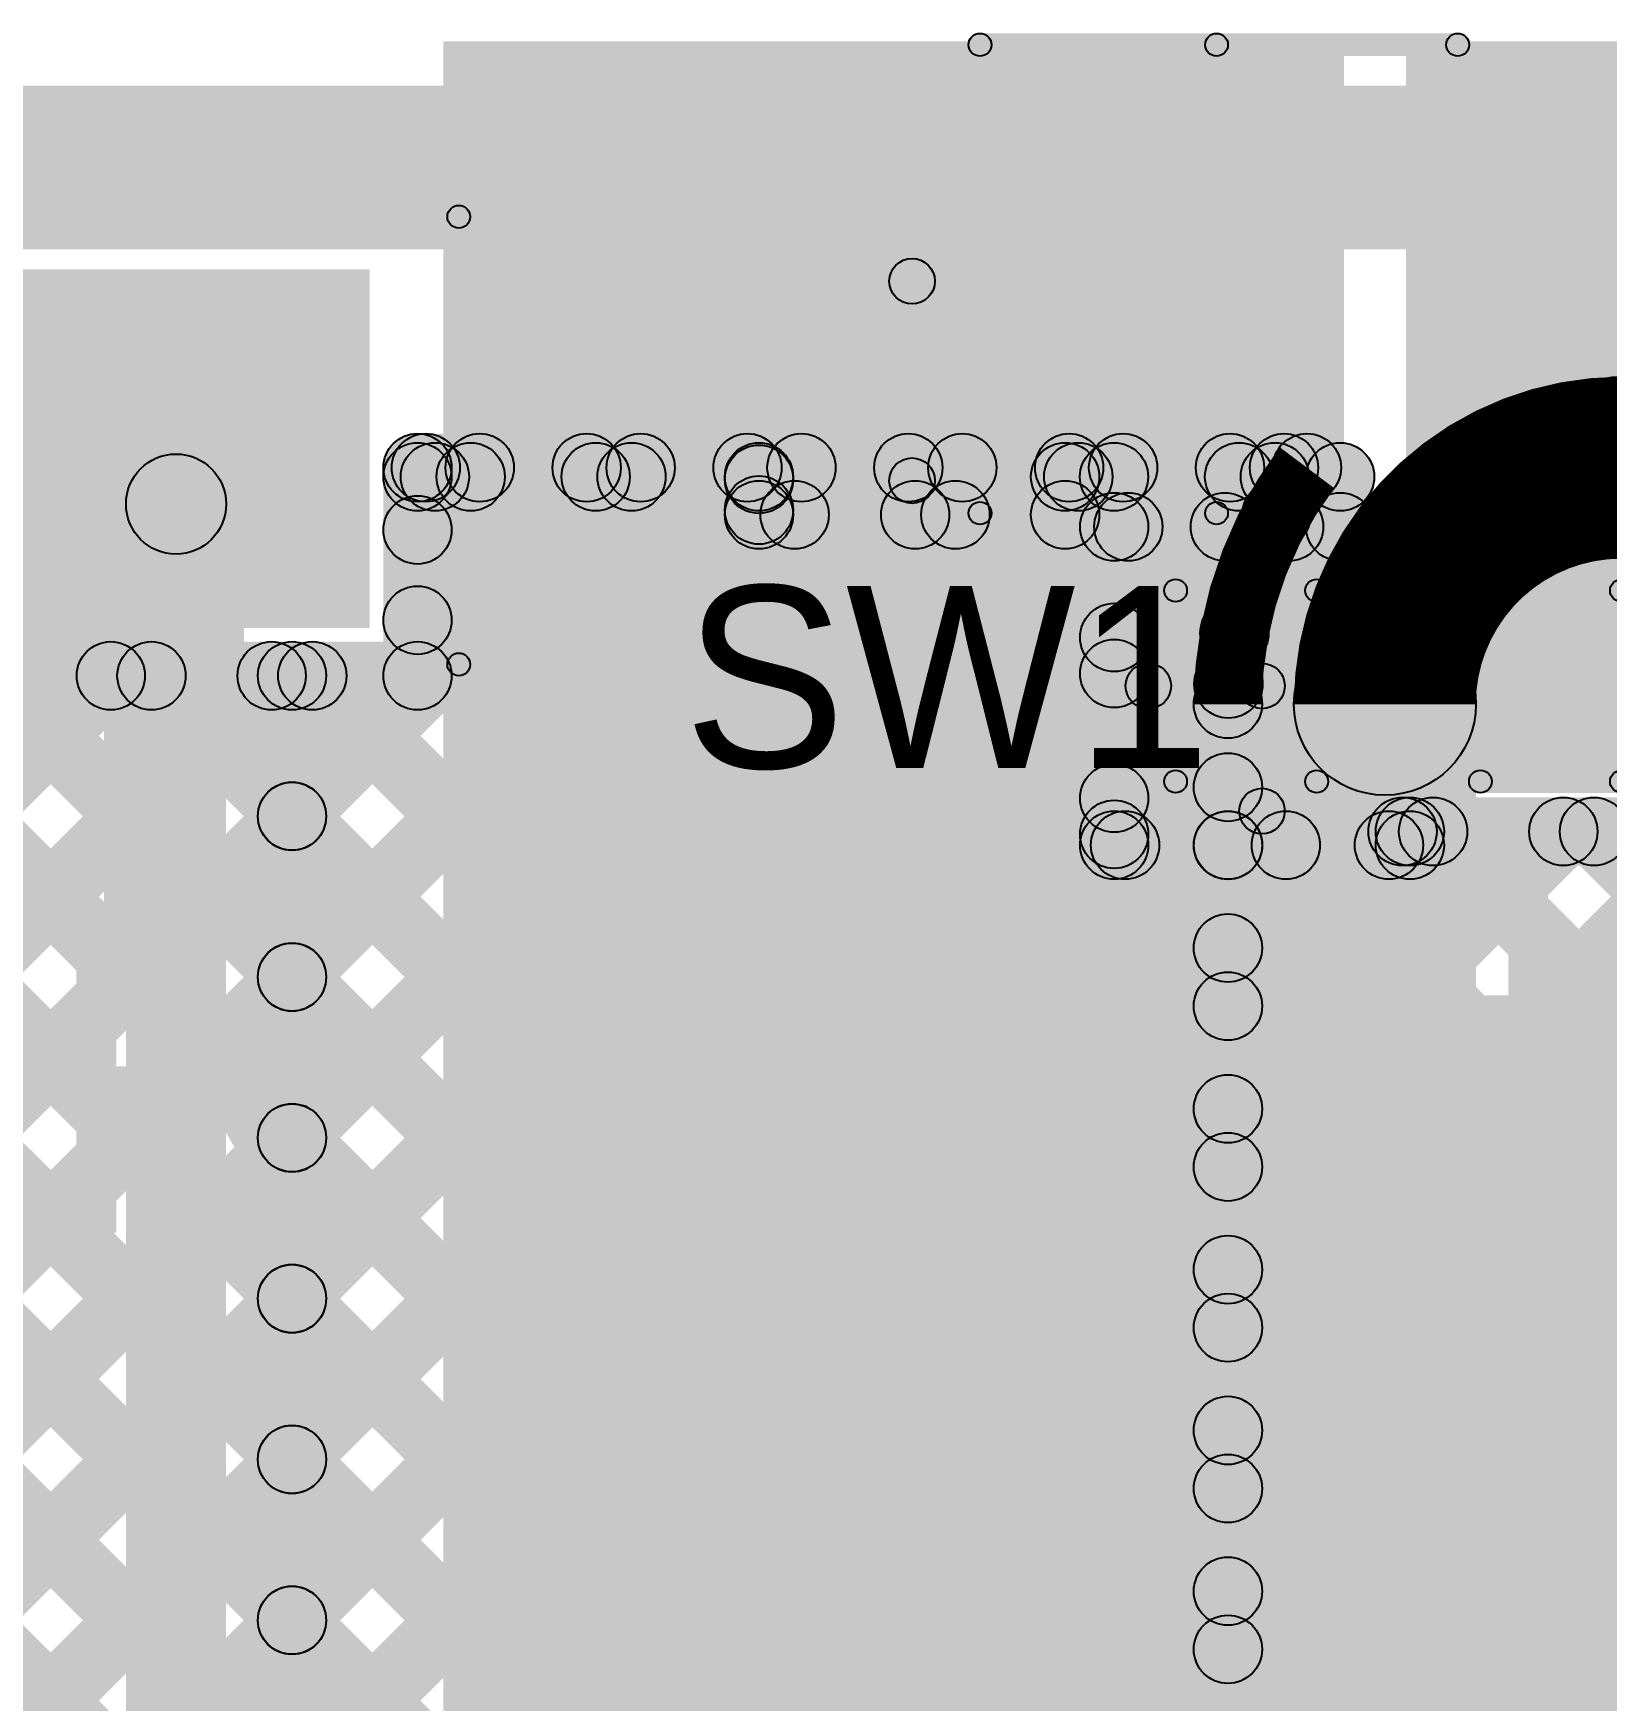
# Model space of a CAD drawing. Header units: millimetres. Extents: x 0 to 210, y 0 to 213.
# Drawn here: x 0.8249 to 1.1707, y 2.9299 to 3.2965 of the extents above; entities that cross this region are included whole.
import ezdxf

# ---------------------------------------------------------------- set-up
doc = ezdxf.new("R2010")
doc.units = ezdxf.units.MM
doc.header["$MEASUREMENT"] = 0
for name, color, linetype in [('BottomLayer', 5, 'Continuous'), ('BottomSolder', 6, 'Continuous'), ('PadHoleLayer', 156, 'Continuous'), ('TopLayer', 1, 'Continuous'), ('TopOverlay', 2, 'Continuous'), ('TopPaste', 8, 'Continuous'), ('TopSolder', 216, 'Continuous'), ('ViaHoleLayer', 16, 'Continuous')]:
    doc.layers.add(name, color=color, linetype=linetype)

# ---------------------------------------------------------------- blocks, each defined once
blk = doc.blocks.new('HDR_F_1X4_19')
at = {"layer": 'BottomLayer'}
blk.add_hatch(color=5, dxfattribs=at).paths.add_polyline_path([(-0.03643, 0.03343), (0.03443, 0.03343), (0.03443, -0.03743), (-0.03643, -0.03743)])
at = {"layer": 'BottomSolder'}
blk.add_hatch(color=6, dxfattribs=at).paths.add_polyline_path([(-0.04043, 0.03743), (0.03843, 0.03743), (0.03843, -0.04143), (-0.04043, -0.04143)])
at = {"layer": 'PadHoleLayer'}
h = blk.add_hatch(color=156, dxfattribs=at)
edge = h.paths.add_edge_path()
edge.add_arc((-0.001, -0.002), 0.01772, 0, 360)
at = {"layer": 'TopLayer'}
blk.add_hatch(color=1, dxfattribs=at).paths.add_polyline_path([(-0.03643, 0.03343), (0.03443, 0.03343), (0.03443, -0.03743), (-0.03643, -0.03743)])
at = {"layer": 'TopOverlay'}
h = blk.add_hatch(color=2, dxfattribs=at)
edge = h.paths.add_edge_path()
edge.add_arc((-0.06, 0.04543), 0.0025, 0, 360)
h = blk.add_hatch(color=2, dxfattribs=at)
edge = h.paths.add_edge_path()
edge.add_arc((-0.06, 0.04543), 0.0025, 0, 360)
for points in [[(0.358, 0.04793), (0.358, 0.04293), (-0.06, 0.04293), (-0.06, 0.04793)], [(-0.0625, 0.04543), (-0.0575, 0.04543), (-0.0575, -0.053), (-0.0625, -0.053)], [(0.358, -0.0505), (0.358, -0.0555), (-0.06, -0.0555), (-0.06, -0.0505)]]:
    blk.add_hatch(color=2, dxfattribs=at).paths.add_polyline_path(points)
h = blk.add_hatch(color=2, dxfattribs=at)
edge = h.paths.add_edge_path()
edge.add_arc((-0.06, -0.053), 0.0025, 0, 360)
h = blk.add_hatch(color=2, dxfattribs=at)
edge = h.paths.add_edge_path()
edge.add_arc((-0.06, -0.053), 0.0025, 0, 360)
at = {"layer": 'TopSolder'}
blk.add_hatch(color=216, dxfattribs=at).paths.add_polyline_path([(-0.04043, 0.03743), (0.03843, 0.03743), (0.03843, -0.04143), (-0.04043, -0.04143)])
at = {"layer": 'TopOverlay'}
for centre in [(-0.06, 0.04543), (-0.06, 0.04543), (-0.06, -0.053), (-0.06, -0.053)]:
    blk.add_circle(centre, 0.0025, dxfattribs=at)
blk = doc.blocks.new('CAP_0603_106')
at = {"layer": 'TopLayer'}
for points in [[(-0.015, 0.0175), (-0.015, -0.0175), (-0.045, -0.0175), (-0.045, 0.0175)], [(0.045, 0.0175), (0.045, -0.0175), (0.015, -0.0175), (0.015, 0.0175)]]:
    blk.add_hatch(color=1, dxfattribs=at).paths.add_polyline_path(points)
at = {"layer": 'TopOverlay'}
h = blk.add_hatch(color=2, dxfattribs=at)
edge = h.paths.add_edge_path()
edge.add_arc((-0.049, 0.021), 0.0025, 0, 360)
h = blk.add_hatch(color=2, dxfattribs=at)
edge = h.paths.add_edge_path()
edge.add_arc((-0.049, 0.021), 0.0025, 0, 360)
for points in [[(-0.018, 0.0235), (-0.018, 0.0185), (-0.049, 0.0185), (-0.049, 0.0235)], [(0.049, 0.0235), (0.049, 0.0185), (0.018, 0.0185), (0.018, 0.0235)], [(-0.0515, 0.021), (-0.0465, 0.021), (-0.0465, -0.021), (-0.0515, -0.021)], [(0.0465, 0.021), (0.0515, 0.021), (0.0515, -0.021), (0.0465, -0.021)], [(-0.018, -0.0185), (-0.018, -0.0235), (-0.049, -0.0235), (-0.049, -0.0185)], [(0.049, -0.0185), (0.049, -0.0235), (0.018, -0.0235), (0.018, -0.0185)]]:
    blk.add_hatch(color=2, dxfattribs=at).paths.add_polyline_path(points)
h = blk.add_hatch(color=2, dxfattribs=at)
edge = h.paths.add_edge_path()
edge.add_arc((-0.018, 0.021), 0.0025, 0, 360)
h = blk.add_hatch(color=2, dxfattribs=at)
edge = h.paths.add_edge_path()
edge.add_arc((0.018, 0.021), 0.0025, 0, 360)
h = blk.add_hatch(color=2, dxfattribs=at)
edge = h.paths.add_edge_path()
edge.add_arc((0.049, 0.021), 0.0025, 0, 360)
h = blk.add_hatch(color=2, dxfattribs=at)
edge = h.paths.add_edge_path()
edge.add_arc((0.049, 0.021), 0.0025, 0, 360)
h = blk.add_hatch(color=2, dxfattribs=at)
edge = h.paths.add_edge_path()
edge.add_arc((-0.049, -0.021), 0.0025, 0, 360)
h = blk.add_hatch(color=2, dxfattribs=at)
edge = h.paths.add_edge_path()
edge.add_arc((-0.049, -0.021), 0.0025, 0, 360)
h = blk.add_hatch(color=2, dxfattribs=at)
edge = h.paths.add_edge_path()
edge.add_arc((-0.018, -0.021), 0.0025, 0, 360)
h = blk.add_hatch(color=2, dxfattribs=at)
edge = h.paths.add_edge_path()
edge.add_arc((0.018, -0.021), 0.0025, 0, 360)
h = blk.add_hatch(color=2, dxfattribs=at)
edge = h.paths.add_edge_path()
edge.add_arc((0.049, -0.021), 0.0025, 0, 360)
h = blk.add_hatch(color=2, dxfattribs=at)
edge = h.paths.add_edge_path()
edge.add_arc((0.049, -0.021), 0.0025, 0, 360)
at = {"layer": 'TopPaste'}
for points in [[(-0.015, 0.0175), (-0.015, -0.0175), (-0.045, -0.0175), (-0.045, 0.0175)], [(0.045, 0.0175), (0.045, -0.0175), (0.015, -0.0175), (0.015, 0.0175)]]:
    blk.add_hatch(color=8, dxfattribs=at).paths.add_polyline_path(points)
at = {"layer": 'TopSolder'}
for points in [[(-0.01264, 0.01986), (-0.01264, -0.01986), (-0.04736, -0.01986), (-0.04736, 0.01986)], [(0.04736, 0.01986), (0.04736, -0.01986), (0.01264, -0.01986), (0.01264, 0.01986)]]:
    blk.add_hatch(color=216, dxfattribs=at).paths.add_polyline_path(points)
at = {"layer": 'TopOverlay'}
for centre in [(-0.049, 0.021), (-0.049, 0.021), (-0.018, 0.021), (0.018, 0.021), (0.049, 0.021), (0.049, 0.021), (-0.049, -0.021), (-0.049, -0.021), (-0.018, -0.021), (0.018, -0.021), (0.049, -0.021), (0.049, -0.021)]:
    blk.add_circle(centre, 0.0025, dxfattribs=at)
blk = doc.blocks.new('B3U_1000P_108')
at = {"layer": 'TopLayer'}
for points in [[(-0.08307, 0.03386), (-0.05079, 0.03386), (-0.05079, -0.03386), (-0.08307, -0.03386)], [(0.05079, 0.03386), (0.08307, 0.03386), (0.08307, -0.03386), (0.05079, -0.03386)]]:
    blk.add_hatch(color=1, dxfattribs=at).paths.add_polyline_path(points)
at = {"layer": 'TopOverlay'}
h = blk.add_hatch(color=2, dxfattribs=at)
edge = h.paths.add_edge_path()
edge.add_arc((-0.053, 0.051), 0.0025, 0, 360)
for points in [[(0, 0.0535), (0, 0.0485), (-0.053, 0.0485), (-0.053, 0.0535)], [(0.052, 0.0535), (0.052, 0.0485), (0, 0.0485), (0, 0.0535)], [(0, -0.0495), (0, -0.0545), (-0.053, -0.0545), (-0.053, -0.0495)], [(0.052, -0.0495), (0.052, -0.0545), (0, -0.0545), (0, -0.0495)]]:
    blk.add_hatch(color=2, dxfattribs=at).paths.add_polyline_path(points)
h = blk.add_hatch(color=2, dxfattribs=at)
edge = h.paths.add_edge_path()
edge.add_arc((0, 0.051), 0.0025, 0, 360)
h = blk.add_hatch(color=2, dxfattribs=at)
edge = h.paths.add_edge_path()
edge.add_arc((0, 0.051), 0.0025, 0, 360)
h = blk.add_hatch(color=2, dxfattribs=at)
edge = h.paths.add_edge_path()
edge.add_arc((0.052, 0.051), 0.0025, 0, 360)
h = blk.add_hatch(color=2, dxfattribs=at)
edge = h.paths.add_edge_path()
edge.add_arc((-0.053, -0.052), 0.0025, 0, 360)
h = blk.add_hatch(color=2, dxfattribs=at)
edge = h.paths.add_edge_path()
edge.add_arc((0, -0.052), 0.0025, 0, 360)
h = blk.add_hatch(color=2, dxfattribs=at)
edge = h.paths.add_edge_path()
edge.add_arc((0, -0.052), 0.0025, 0, 360)
h = blk.add_hatch(color=2, dxfattribs=at)
edge = h.paths.add_edge_path()
edge.add_arc((0.052, -0.052), 0.0025, 0, 360)
at = {"layer": 'TopPaste'}
for points in [[(-0.08307, 0.03386), (-0.05079, 0.03386), (-0.05079, -0.03386), (-0.08307, -0.03386)], [(0.05079, 0.03386), (0.08307, 0.03386), (0.08307, -0.03386), (0.05079, -0.03386)]]:
    blk.add_hatch(color=8, dxfattribs=at).paths.add_polyline_path(points)
at = {"layer": 'TopSolder'}
for points in [[(-0.08707, 0.03786), (-0.04679, 0.03786), (-0.04679, -0.03786), (-0.08707, -0.03786)], [(0.04679, 0.03786), (0.08707, 0.03786), (0.08707, -0.03786), (0.04679, -0.03786)]]:
    blk.add_hatch(color=216, dxfattribs=at).paths.add_polyline_path(points)
at = {"layer": 'TopOverlay'}
for centre in [(-0.053, 0.051), (0, 0.051), (0, 0.051), (0.052, 0.051), (-0.053, -0.052), (0, -0.052), (0, -0.052), (0.052, -0.052)]:
    blk.add_circle(centre, 0.0025, dxfattribs=at)

msp = doc.modelspace()

# ---------------------------------------------------------------- hatches: boundary and pattern name
at = {"layer": 'BottomLayer'}
for points in [[(-0.093, 3.249), (2.609, 3.249), (2.609, 3.285), (-0.093, 3.285)], [(0.90936, 3.1935), (0.90936, 3.2085), (1.10488, 3.2085), (1.10488, 3.1935)], [(0.88708, 3.08372), (0.87647, 3.09433), (0.98845, 3.2063), (0.99906, 3.1957)], [(0.88708, 3.11907), (0.87647, 3.12968), (0.9531, 3.2063), (0.9637, 3.1957)], [(0.88708, 3.01301), (0.87647, 3.02361), (1.05916, 3.2063), (1.06977, 3.1957)], [(0.88708, 2.97765), (0.87647, 2.98826), (1.09452, 3.2063), (1.10512, 3.1957)], [(0.88708, 3.04836), (0.87647, 3.05897), (1.02381, 3.2063), (1.03441, 3.1957)], [(0.91466, 3.18201), (0.90406, 3.19262), (0.91774, 3.2063), (0.92835, 3.1957)], [(0.90588, 3.1957), (0.91648, 3.2063), (1.0928, 3.02998), (1.0822, 3.01938)], [(0.94123, 3.1957), (0.95184, 3.2063), (1.0928, 3.06534), (1.0822, 3.05473)], [(0.97659, 3.1957), (0.98719, 3.2063), (1.0928, 3.10069), (1.0822, 3.09009)], [(1.01194, 3.1957), (1.02255, 3.2063), (1.0928, 3.13605), (1.0822, 3.12544)], [(1.0473, 3.1957), (1.0579, 3.2063), (1.09423, 3.16997), (1.08363, 3.15937)], [(1.08265, 3.1957), (1.09326, 3.2063), (1.10353, 3.19603), (1.09293, 3.18542)], [(0.91686, 3.15525), (0.90186, 3.15525), (0.90186, 3.201), (0.91686, 3.201)], [(0.86728, 2.48953), (0.84528, 2.48953), (0.84528, 3.193), (0.86728, 3.193)], [(0.90406, 3.16216), (0.91466, 3.17277), (1.0928, 2.99463), (1.0822, 2.98402)], [(0.88092, 3.14994), (0.89152, 3.16055), (1.0928, 2.95927), (1.0822, 2.94866)], [(0.88178, 3.14775), (0.88178, 3.16275), (0.90936, 3.16275), (0.90936, 3.14775)], [(0.88708, 2.9423), (0.87647, 2.9529), (1.08231, 3.15874), (1.09292, 3.14814)], [(0.88928, 2.48953), (0.87428, 2.48953), (0.87428, 3.15525), (0.88928, 3.15525)], [(1.095, 2.7933), (1.08, 2.7933), (1.08, 3.149), (1.095, 3.149)], [(1.142, 2.7933), (1.102, 2.7933), (1.102, 3.149), (1.142, 3.149)], [(0.87647, 3.11903), (0.88708, 3.12964), (1.0928, 2.92392), (1.0822, 2.91331)], [(0.88708, 2.90694), (0.87647, 2.91755), (1.0822, 3.12327), (1.0928, 3.11267)], [(0.87647, 3.08368), (0.88708, 3.09429), (1.0928, 2.88856), (1.0822, 2.87795)], [(0.88708, 2.87159), (0.87647, 2.88219), (1.0822, 3.08792), (1.0928, 3.07731)], [(0.87647, 3.04832), (0.88708, 3.05893), (1.0928, 2.85321), (1.0822, 2.8426)], [(0.88708, 2.83623), (0.87647, 2.84684), (1.0822, 3.05256), (1.0928, 3.04196)], [(0.87647, 3.01297), (0.88708, 3.02357), (1.0928, 2.81785), (1.0822, 2.80724)], [(0.88708, 2.80088), (0.87647, 2.81148), (1.0822, 3.01721), (1.0928, 3.0066)], [(0.87647, 2.97761), (0.88708, 2.98822), (1.09422, 2.78107), (1.08362, 2.77047)], [(0.88708, 2.76552), (0.87647, 2.77613), (1.0822, 2.98185), (1.0928, 2.97125)], [(0.87647, 2.94226), (0.88708, 2.95286), (1.14114, 2.6988), (1.13053, 2.6882)], [(0.88708, 2.73017), (0.87647, 2.74077), (1.0822, 2.9465), (1.0928, 2.93589)]]:
    msp.add_hatch(color=5, dxfattribs=at).paths.add_polyline_path(points)
h = msp.add_hatch(color=5, dxfattribs=at)
edge = h.paths.add_edge_path()
edge.add_arc((0.984, 3.266), 0.01181, 0, 360)
h = msp.add_hatch(color=5, dxfattribs=at)
edge = h.paths.add_edge_path()
edge.add_arc((1.174, 3.201), 0.02, 0, 360)
h = msp.add_hatch(color=5, dxfattribs=at)
edge = h.paths.add_edge_path()
edge.add_arc((1.174, 3.201), 0.02, 0, 360)
h = msp.add_hatch(color=5, dxfattribs=at)
edge = h.paths.add_edge_path()
edge.add_arc((0.90936, 3.201), 0.0075, 0, 360)
h = msp.add_hatch(color=5, dxfattribs=at)
edge = h.paths.add_edge_path()
edge.add_arc((0.90936, 3.201), 0.0075, 0, 360)
h = msp.add_hatch(color=5, dxfattribs=at)
edge = h.paths.add_edge_path()
edge.add_arc((0.91118, 3.201), 0.0075, 0, 360)
h = msp.add_hatch(color=5, dxfattribs=at)
edge = h.paths.add_edge_path()
edge.add_arc((0.92304, 3.201), 0.0075, 0, 360)
h = msp.add_hatch(color=5, dxfattribs=at)
edge = h.paths.add_edge_path()
edge.add_arc((0.94653, 3.201), 0.0075, 0, 360)
h = msp.add_hatch(color=5, dxfattribs=at)
edge = h.paths.add_edge_path()
edge.add_arc((0.9584, 3.201), 0.0075, 0, 360)
h = msp.add_hatch(color=5, dxfattribs=at)
edge = h.paths.add_edge_path()
edge.add_arc((0.98189, 3.201), 0.0075, 0, 360)
h = msp.add_hatch(color=5, dxfattribs=at)
edge = h.paths.add_edge_path()
edge.add_arc((0.99375, 3.201), 0.0075, 0, 360)
h = msp.add_hatch(color=5, dxfattribs=at)
edge = h.paths.add_edge_path()
edge.add_arc((1.01724, 3.201), 0.0075, 0, 360)
h = msp.add_hatch(color=5, dxfattribs=at)
edge = h.paths.add_edge_path()
edge.add_arc((1.02911, 3.201), 0.0075, 0, 360)
h = msp.add_hatch(color=5, dxfattribs=at)
edge = h.paths.add_edge_path()
edge.add_arc((1.0526, 3.201), 0.0075, 0, 360)
h = msp.add_hatch(color=5, dxfattribs=at)
edge = h.paths.add_edge_path()
edge.add_arc((1.06446, 3.201), 0.0075, 0, 360)
h = msp.add_hatch(color=5, dxfattribs=at)
edge = h.paths.add_edge_path()
edge.add_arc((1.08796, 3.201), 0.0075, 0, 360)
h = msp.add_hatch(color=5, dxfattribs=at)
edge = h.paths.add_edge_path()
edge.add_arc((1.09982, 3.201), 0.0075, 0, 360)
h = msp.add_hatch(color=5, dxfattribs=at)
edge = h.paths.add_edge_path()
edge.add_arc((1.10488, 3.201), 0.0075, 0, 360)
h = msp.add_hatch(color=5, dxfattribs=at)
edge = h.paths.add_edge_path()
edge.add_arc((1.10488, 3.201), 0.0075, 0, 360)
h = msp.add_hatch(color=5, dxfattribs=at)
edge = h.paths.add_edge_path()
edge.add_arc((0.85628, 3.193), 0.011, 0, 360)
h = msp.add_hatch(color=5, dxfattribs=at)
edge = h.paths.add_edge_path()
edge.add_arc((1.09823, 3.19073), 0.0075, 0, 360)
h = msp.add_hatch(color=5, dxfattribs=at)
edge = h.paths.add_edge_path()
edge.add_arc((0.90936, 3.18732), 0.0075, 0, 360)
h = msp.add_hatch(color=5, dxfattribs=at)
edge = h.paths.add_edge_path()
edge.add_arc((0.90936, 3.16746), 0.0075, 0, 360)
h = msp.add_hatch(color=5, dxfattribs=at)
edge = h.paths.add_edge_path()
edge.add_arc((1.08893, 3.16467), 0.0075, 0, 360)
h = msp.add_hatch(color=5, dxfattribs=at)
edge = h.paths.add_edge_path()
edge.add_arc((1.122, 3.149), 0.02, 0, 360)
h = msp.add_hatch(color=5, dxfattribs=at)
edge = h.paths.add_edge_path()
edge.add_arc((1.122, 3.149), 0.02, 0, 360)
h = msp.add_hatch(color=5, dxfattribs=at)
edge = h.paths.add_edge_path()
edge.add_arc((0.88178, 3.15525), 0.0075, 0, 360)
h = msp.add_hatch(color=5, dxfattribs=at)
edge = h.paths.add_edge_path()
edge.add_arc((0.88178, 3.15525), 0.0075, 0, 360)
h = msp.add_hatch(color=5, dxfattribs=at)
edge = h.paths.add_edge_path()
edge.add_arc((0.88622, 3.15525), 0.0075, 0, 360)
h = msp.add_hatch(color=5, dxfattribs=at)
edge = h.paths.add_edge_path()
edge.add_arc((0.90936, 3.15525), 0.0075, 0, 360)
h = msp.add_hatch(color=5, dxfattribs=at)
edge = h.paths.add_edge_path()
edge.add_arc((0.90936, 3.15525), 0.0075, 0, 360)
h = msp.add_hatch(color=5, dxfattribs=at)
edge = h.paths.add_edge_path()
edge.add_arc((1.08761, 3.15344), 0.0075, 0, 360)
h = msp.add_hatch(color=5, dxfattribs=at)
edge = h.paths.add_edge_path()
edge.add_arc((1.0875, 3.149), 0.0075, 0, 360)
h = msp.add_hatch(color=5, dxfattribs=at)
edge = h.paths.add_edge_path()
edge.add_arc((1.0875, 3.149), 0.0075, 0, 360)
h = msp.add_hatch(color=5, dxfattribs=at)
edge = h.paths.add_edge_path()
edge.add_arc((1.0875, 3.13074), 0.0075, 0, 360)
h = msp.add_hatch(color=5, dxfattribs=at)
edge = h.paths.add_edge_path()
edge.add_arc((0.88178, 3.12438), 0.0075, 0, 360)
h = msp.add_hatch(color=5, dxfattribs=at)
edge = h.paths.add_edge_path()
edge.add_arc((0.88178, 3.12434), 0.0075, 0, 360)
h = msp.add_hatch(color=5, dxfattribs=at)
edge = h.paths.add_edge_path()
edge.add_arc((1.0875, 3.11797), 0.0075, 0, 360)
h = msp.add_hatch(color=5, dxfattribs=at)
edge = h.paths.add_edge_path()
edge.add_arc((1.0875, 3.09539), 0.0075, 0, 360)
h = msp.add_hatch(color=5, dxfattribs=at)
edge = h.paths.add_edge_path()
edge.add_arc((0.88178, 3.08902), 0.0075, 0, 360)
h = msp.add_hatch(color=5, dxfattribs=at)
edge = h.paths.add_edge_path()
edge.add_arc((0.88178, 3.08898), 0.0075, 0, 360)
h = msp.add_hatch(color=5, dxfattribs=at)
edge = h.paths.add_edge_path()
edge.add_arc((1.0875, 3.08261), 0.0075, 0, 360)
h = msp.add_hatch(color=5, dxfattribs=at)
edge = h.paths.add_edge_path()
edge.add_arc((1.0875, 3.06003), 0.0075, 0, 360)
h = msp.add_hatch(color=5, dxfattribs=at)
edge = h.paths.add_edge_path()
edge.add_arc((0.88178, 3.05367), 0.0075, 0, 360)
h = msp.add_hatch(color=5, dxfattribs=at)
edge = h.paths.add_edge_path()
edge.add_arc((0.88178, 3.05363), 0.0075, 0, 360)
h = msp.add_hatch(color=5, dxfattribs=at)
edge = h.paths.add_edge_path()
edge.add_arc((1.0875, 3.04726), 0.0075, 0, 360)
h = msp.add_hatch(color=5, dxfattribs=at)
edge = h.paths.add_edge_path()
edge.add_arc((1.0875, 3.02468), 0.0075, 0, 360)
h = msp.add_hatch(color=5, dxfattribs=at)
edge = h.paths.add_edge_path()
edge.add_arc((0.88178, 3.01831), 0.0075, 0, 360)
h = msp.add_hatch(color=5, dxfattribs=at)
edge = h.paths.add_edge_path()
edge.add_arc((0.88178, 3.01827), 0.0075, 0, 360)
h = msp.add_hatch(color=5, dxfattribs=at)
edge = h.paths.add_edge_path()
edge.add_arc((1.0875, 3.0119), 0.0075, 0, 360)
h = msp.add_hatch(color=5, dxfattribs=at)
edge = h.paths.add_edge_path()
edge.add_arc((1.0875, 2.98932), 0.0075, 0, 360)
h = msp.add_hatch(color=5, dxfattribs=at)
edge = h.paths.add_edge_path()
edge.add_arc((0.88178, 2.98296), 0.0075, 0, 360)
h = msp.add_hatch(color=5, dxfattribs=at)
edge = h.paths.add_edge_path()
edge.add_arc((0.88178, 2.98292), 0.0075, 0, 360)
h = msp.add_hatch(color=5, dxfattribs=at)
edge = h.paths.add_edge_path()
edge.add_arc((1.0875, 2.97655), 0.0075, 0, 360)
h = msp.add_hatch(color=5, dxfattribs=at)
edge = h.paths.add_edge_path()
edge.add_arc((1.0875, 2.95397), 0.0075, 0, 360)
h = msp.add_hatch(color=5, dxfattribs=at)
edge = h.paths.add_edge_path()
edge.add_arc((0.88178, 2.9476), 0.0075, 0, 360)
h = msp.add_hatch(color=5, dxfattribs=at)
edge = h.paths.add_edge_path()
edge.add_arc((0.88178, 2.94756), 0.0075, 0, 360)
h = msp.add_hatch(color=5, dxfattribs=at)
edge = h.paths.add_edge_path()
edge.add_arc((1.0875, 2.94119), 0.0075, 0, 360)
at = {"layer": 'TopLayer'}
for points in [[(0.915, 2.868), (1.113, 2.868), (1.113, 3.29471), (0.915, 3.29471)], [(1.12668, 3.13571), (1.213, 3.13571), (1.213, 3.29471), (1.12668, 3.29471)], [(1.02307, 3.19814), (1.01307, 3.19814), (1.01307, 3.242), (1.02307, 3.242)], [(0.6008, 2.8328), (0.5902, 2.84341), (0.9511, 3.2043), (0.9617, 3.1937)], [(0.68027, 2.8062), (0.66966, 2.8168), (1.05716, 3.2043), (1.06777, 3.1937)], [(0.91466, 3.18201), (0.90406, 3.19262), (0.91574, 3.2043), (0.92635, 3.1937)], [(0.90788, 3.1937), (0.91848, 3.2043), (1.3453, 2.77748), (1.3347, 2.76688)], [(0.90936, 3.1915), (0.90936, 3.2065), (0.98443, 3.2065), (0.98443, 3.1915)], [(0.94323, 3.1937), (0.95384, 3.2043), (1.3453, 2.81284), (1.3347, 2.80223)], [(1.0493, 3.1937), (1.0599, 3.2043), (1.0709, 3.1933), (1.0603, 3.1827)], [(1.05171, 3.1915), (1.05171, 3.2065), (1.11218, 3.2065), (1.11218, 3.1915)], [(1.09212, 3.1827), (1.08152, 3.1933), (1.09252, 3.2043), (1.10312, 3.1937)], [(1.08465, 3.1937), (1.09526, 3.2043), (1.10626, 3.1933), (1.09565, 3.1827)], [(0.97913, 3.19316), (0.98973, 3.20376), (0.99755, 3.19595), (0.98694, 3.18534)], [(0.60123, 2.79787), (0.59062, 2.80848), (0.97913, 3.19698), (0.98973, 3.18637)], [(0.91686, 3.15525), (0.90186, 3.15525), (0.90186, 3.199), (0.91686, 3.199)], [(0.99193, 3.19064), (0.97693, 3.19064), (0.97693, 3.199), (0.99193, 3.199)], [(0.98443, 3.18314), (0.98443, 3.19814), (1.05171, 3.19814), (1.05171, 3.18314)], [(1.05921, 3.19064), (1.04421, 3.19064), (1.04421, 3.199), (1.05921, 3.199)], [(1.11968, 3.188), (1.10468, 3.188), (1.10468, 3.199), (1.11968, 3.199)], [(0.60123, 2.76251), (0.59062, 2.77312), (1.01345, 3.19595), (1.02405, 3.18534)], [(0.98694, 3.18534), (0.99755, 3.19595), (1.0678, 3.12569), (1.0572, 3.11509)], [(1.0223, 3.18534), (1.03291, 3.19595), (1.0678, 3.16105), (1.0572, 3.15044)], [(1.0625, 3.1805), (1.0625, 3.1955), (1.11218, 3.1955), (1.11218, 3.1805)], [(1.07, 3.118), (1.055, 3.118), (1.055, 3.188), (1.07, 3.188)], [(1.1, 3.153), (1.09, 3.153), (1.09, 3.1805), (1.1, 3.1805)], [(0.69159, 3.16249), (0.7022, 3.1731), (0.9965, 2.8788), (0.98589, 2.8682)], [(0.90406, 3.16216), (0.91466, 3.17277), (1.33682, 2.75061), (1.32621, 2.74001)], [(0.5902, 3.15782), (0.6008, 3.16843), (0.95243, 2.8168), (0.94182, 2.8062)], [(0.71562, 2.8062), (0.70502, 2.8168), (1.0572, 3.16898), (1.0678, 3.15838)], [(0.92775, 2.8062), (0.91715, 2.8168), (1.27015, 3.1698), (1.28075, 3.1592)], [(0.73615, 3.15329), (0.74676, 3.1639), (1.03185, 2.8788), (1.02124, 2.8682)], [(0.6008, 2.90351), (0.5902, 2.91412), (0.83663, 3.16055), (0.84724, 3.14994)], [(0.6008, 2.86815), (0.5902, 2.87876), (0.87199, 3.16055), (0.88259, 3.14994)], [(0.63122, 3.15216), (0.64182, 3.16276), (0.98778, 2.8168), (0.97718, 2.8062)], [(0.77167, 3.15313), (0.78227, 3.16373), (1.06721, 2.8788), (1.0566, 2.8682)], [(0.80949, 3.14775), (0.80949, 3.16275), (0.90936, 3.16275), (0.90936, 3.14775)], [(0.81021, 3.14994), (0.82081, 3.16055), (1.10256, 2.8788), (1.09195, 2.8682)], [(0.84556, 3.14994), (0.85617, 3.16055), (1.14042, 2.8763), (1.12981, 2.8657)], [(0.88092, 3.14994), (0.89152, 3.16055), (1.17577, 2.8763), (1.16516, 2.8657)], [(0.6695, 3.14923), (0.68011, 3.15983), (0.9948, 2.84514), (0.9842, 2.83453)], [(1.07, 3.148), (1.07, 3.158), (1.095, 3.158), (1.095, 3.148)], [(1.1, 3.1255), (1.09, 3.1255), (1.09, 3.153), (1.1, 3.153)], [(1.02511, 2.8682), (1.0145, 2.8788), (1.27398, 3.13828), (1.28459, 3.12767)], [(0.75098, 2.8062), (0.74037, 2.8168), (1.0572, 3.13363), (1.0678, 3.12302)], [(1.1275, 3.1135), (1.1275, 3.1285), (1.1845, 3.1285), (1.1845, 3.1135)], [(0.85704, 2.8062), (0.84644, 2.8168), (1.15594, 3.1263), (1.16654, 3.1157)], [(0.8924, 2.8062), (0.88179, 2.8168), (1.19151, 3.12652), (1.20211, 3.11591)], [(1.0572, 3.11509), (1.0678, 3.12569), (1.07019, 3.1233), (1.05959, 3.1127)], [(1.0625, 3.1105), (1.0625, 3.1255), (1.1275, 3.1255), (1.1275, 3.1105)], [(1.09582, 2.8682), (1.08521, 2.8788), (1.33167, 3.12526), (1.34228, 3.11466)], [(1.12819, 3.1127), (1.11758, 3.1233), (1.12058, 3.1263), (1.13119, 3.1157)], [(1.1273, 3.1157), (1.1379, 3.1263), (1.44781, 2.8164), (1.4372, 2.80579)], [(1.16265, 3.1157), (1.17326, 3.1263), (1.44781, 2.85175), (1.4372, 2.84114)], [(0.78633, 2.8062), (0.77573, 2.8168), (1.08223, 3.1233), (1.09283, 3.1127)], [(0.82169, 2.8062), (0.81108, 2.8168), (1.11758, 3.1233), (1.12819, 3.1127)], [(1.06047, 2.8682), (1.04986, 2.8788), (1.29273, 3.12168), (1.30334, 3.11107)], [(1.05959, 3.1127), (1.07019, 3.1233), (1.37369, 2.8198), (1.36309, 2.8092)], [(1.09494, 3.1127), (1.10555, 3.1233), (1.40905, 2.8198), (1.39844, 2.8092)], [(1.09, 2.868), (1.304, 2.868), (1.304, 3.085), (1.09, 3.085)], [(1.131, 2.748), (1.436, 2.748), (1.436, 3.02499), (1.131, 3.02499)]]:
    msp.add_hatch(color=1, dxfattribs=at).paths.add_polyline_path(points)
h = msp.add_hatch(color=1, dxfattribs=at)
edge = h.paths.add_edge_path()
edge.add_arc((0.984, 3.266), 0.01181, 0, 360)
h = msp.add_hatch(color=1, dxfattribs=at)
edge = h.paths.add_edge_path()
edge.add_arc((1.01807, 3.242), 0.005, 0, 360)
h = msp.add_hatch(color=1, dxfattribs=at)
edge = h.paths.add_edge_path()
edge.add_arc((0.90936, 3.199), 0.0075, 0, 360)
h = msp.add_hatch(color=1, dxfattribs=at)
edge = h.paths.add_edge_path()
edge.add_arc((0.90936, 3.199), 0.0075, 0, 360)
h = msp.add_hatch(color=1, dxfattribs=at)
edge = h.paths.add_edge_path()
edge.add_arc((0.91318, 3.199), 0.0075, 0, 360)
h = msp.add_hatch(color=1, dxfattribs=at)
edge = h.paths.add_edge_path()
edge.add_arc((0.92104, 3.199), 0.0075, 0, 360)
h = msp.add_hatch(color=1, dxfattribs=at)
edge = h.paths.add_edge_path()
edge.add_arc((0.94853, 3.199), 0.0075, 0, 360)
h = msp.add_hatch(color=1, dxfattribs=at)
edge = h.paths.add_edge_path()
edge.add_arc((0.9564, 3.199), 0.0075, 0, 360)
h = msp.add_hatch(color=1, dxfattribs=at)
edge = h.paths.add_edge_path()
edge.add_arc((0.98443, 3.199), 0.0075, 0, 360)
h = msp.add_hatch(color=1, dxfattribs=at)
edge = h.paths.add_edge_path()
edge.add_arc((0.98443, 3.199), 0.0075, 0, 360)
h = msp.add_hatch(color=1, dxfattribs=at)
edge = h.paths.add_edge_path()
edge.add_arc((0.98443, 3.19846), 0.0075, 0, 360)
h = msp.add_hatch(color=1, dxfattribs=at)
edge = h.paths.add_edge_path()
edge.add_arc((1.05171, 3.199), 0.0075, 0, 360)
h = msp.add_hatch(color=1, dxfattribs=at)
edge = h.paths.add_edge_path()
edge.add_arc((1.05171, 3.199), 0.0075, 0, 360)
h = msp.add_hatch(color=1, dxfattribs=at)
edge = h.paths.add_edge_path()
edge.add_arc((1.0546, 3.199), 0.0075, 0, 360)
h = msp.add_hatch(color=1, dxfattribs=at)
edge = h.paths.add_edge_path()
edge.add_arc((1.06246, 3.199), 0.0075, 0, 360)
h = msp.add_hatch(color=1, dxfattribs=at)
edge = h.paths.add_edge_path()
edge.add_arc((1.08996, 3.199), 0.0075, 0, 360)
h = msp.add_hatch(color=1, dxfattribs=at)
edge = h.paths.add_edge_path()
edge.add_arc((1.09782, 3.199), 0.0075, 0, 360)
h = msp.add_hatch(color=1, dxfattribs=at)
edge = h.paths.add_edge_path()
edge.add_arc((1.11218, 3.199), 0.0075, 0, 360)
h = msp.add_hatch(color=1, dxfattribs=at)
edge = h.paths.add_edge_path()
edge.add_arc((1.11218, 3.199), 0.0075, 0, 360)
h = msp.add_hatch(color=1, dxfattribs=at)
edge = h.paths.add_edge_path()
edge.add_arc((1.01807, 3.19814), 0.005, 0, 360)
h = msp.add_hatch(color=1, dxfattribs=at)
edge = h.paths.add_edge_path()
edge.add_arc((0.98443, 3.19168), 0.0075, 0, 360)
h = msp.add_hatch(color=1, dxfattribs=at)
edge = h.paths.add_edge_path()
edge.add_arc((0.98443, 3.19064), 0.0075, 0, 360)
h = msp.add_hatch(color=1, dxfattribs=at)
edge = h.paths.add_edge_path()
edge.add_arc((0.98443, 3.19064), 0.0075, 0, 360)
h = msp.add_hatch(color=1, dxfattribs=at)
edge = h.paths.add_edge_path()
edge.add_arc((0.99225, 3.19064), 0.0075, 0, 360)
h = msp.add_hatch(color=1, dxfattribs=at)
edge = h.paths.add_edge_path()
edge.add_arc((0.99225, 3.19064), 0.0075, 0, 360)
h = msp.add_hatch(color=1, dxfattribs=at)
edge = h.paths.add_edge_path()
edge.add_arc((1.01875, 3.19064), 0.0075, 0, 360)
h = msp.add_hatch(color=1, dxfattribs=at)
edge = h.paths.add_edge_path()
edge.add_arc((1.0276, 3.19064), 0.0075, 0, 360)
h = msp.add_hatch(color=1, dxfattribs=at)
edge = h.paths.add_edge_path()
edge.add_arc((1.05171, 3.19064), 0.0075, 0, 360)
h = msp.add_hatch(color=1, dxfattribs=at)
edge = h.paths.add_edge_path()
edge.add_arc((1.05171, 3.19064), 0.0075, 0, 360)
h = msp.add_hatch(color=1, dxfattribs=at)
edge = h.paths.add_edge_path()
edge.add_arc((0.90936, 3.18732), 0.0075, 0, 360)
h = msp.add_hatch(color=1, dxfattribs=at)
edge = h.paths.add_edge_path()
edge.add_arc((1.0625, 3.188), 0.0075, 0, 360)
h = msp.add_hatch(color=1, dxfattribs=at)
edge = h.paths.add_edge_path()
edge.add_arc((1.0625, 3.188), 0.0075, 0, 360)
h = msp.add_hatch(color=1, dxfattribs=at)
edge = h.paths.add_edge_path()
edge.add_arc((1.0656, 3.188), 0.0075, 0, 360)
h = msp.add_hatch(color=1, dxfattribs=at)
edge = h.paths.add_edge_path()
edge.add_arc((1.08682, 3.188), 0.0075, 0, 360)
h = msp.add_hatch(color=1, dxfattribs=at)
edge = h.paths.add_edge_path()
edge.add_arc((1.10095, 3.188), 0.0075, 0, 360)
h = msp.add_hatch(color=1, dxfattribs=at)
edge = h.paths.add_edge_path()
edge.add_arc((1.11218, 3.188), 0.0075, 0, 360)
h = msp.add_hatch(color=1, dxfattribs=at)
edge = h.paths.add_edge_path()
edge.add_arc((1.11218, 3.188), 0.0075, 0, 360)
h = msp.add_hatch(color=1, dxfattribs=at)
edge = h.paths.add_edge_path()
edge.add_arc((1.095, 3.1805), 0.005, 0, 360)
h = msp.add_hatch(color=1, dxfattribs=at)
edge = h.paths.add_edge_path()
edge.add_arc((0.90936, 3.16746), 0.0075, 0, 360)
h = msp.add_hatch(color=1, dxfattribs=at)
edge = h.paths.add_edge_path()
edge.add_arc((1.0625, 3.16368), 0.0075, 0, 360)
h = msp.add_hatch(color=1, dxfattribs=at)
edge = h.paths.add_edge_path()
edge.add_arc((0.84194, 3.15525), 0.0075, 0, 360)
h = msp.add_hatch(color=1, dxfattribs=at)
edge = h.paths.add_edge_path()
edge.add_arc((0.85087, 3.15525), 0.0075, 0, 360)
h = msp.add_hatch(color=1, dxfattribs=at)
edge = h.paths.add_edge_path()
edge.add_arc((0.87729, 3.15525), 0.0075, 0, 360)
h = msp.add_hatch(color=1, dxfattribs=at)
edge = h.paths.add_edge_path()
edge.add_arc((0.88622, 3.15525), 0.0075, 0, 360)
h = msp.add_hatch(color=1, dxfattribs=at)
edge = h.paths.add_edge_path()
edge.add_arc((0.90936, 3.15525), 0.0075, 0, 360)
h = msp.add_hatch(color=1, dxfattribs=at)
edge = h.paths.add_edge_path()
edge.add_arc((0.90936, 3.15525), 0.0075, 0, 360)
h = msp.add_hatch(color=1, dxfattribs=at)
edge = h.paths.add_edge_path()
edge.add_arc((1.0625, 3.15574), 0.0075, 0, 360)
h = msp.add_hatch(color=1, dxfattribs=at)
edge = h.paths.add_edge_path()
edge.add_arc((1.07, 3.153), 0.005, 0, 360)
h = msp.add_hatch(color=1, dxfattribs=at)
edge = h.paths.add_edge_path()
edge.add_arc((1.095, 3.153), 0.005, 0, 360)
h = msp.add_hatch(color=1, dxfattribs=at)
edge = h.paths.add_edge_path()
edge.add_arc((1.095, 3.153), 0.005, 0, 360)
h = msp.add_hatch(color=1, dxfattribs=at)
edge = h.paths.add_edge_path()
edge.add_arc((1.095, 3.153), 0.005, 0, 360)
h = msp.add_hatch(color=1, dxfattribs=at)
edge = h.paths.add_edge_path()
edge.add_arc((1.0625, 3.12833), 0.0075, 0, 360)
h = msp.add_hatch(color=1, dxfattribs=at)
edge = h.paths.add_edge_path()
edge.add_arc((1.0625, 3.12039), 0.0075, 0, 360)
h = msp.add_hatch(color=1, dxfattribs=at)
edge = h.paths.add_edge_path()
edge.add_arc((1.0625, 3.12039), 0.0075, 0, 360)
h = msp.add_hatch(color=1, dxfattribs=at)
edge = h.paths.add_edge_path()
edge.add_arc((1.095, 3.1255), 0.005, 0, 360)
h = msp.add_hatch(color=1, dxfattribs=at)
edge = h.paths.add_edge_path()
edge.add_arc((1.12589, 3.121), 0.0075, 0, 360)
h = msp.add_hatch(color=1, dxfattribs=at)
edge = h.paths.add_edge_path()
edge.add_arc((1.1275, 3.121), 0.0075, 0, 360)
h = msp.add_hatch(color=1, dxfattribs=at)
edge = h.paths.add_edge_path()
edge.add_arc((1.1326, 3.121), 0.0075, 0, 360)
h = msp.add_hatch(color=1, dxfattribs=at)
edge = h.paths.add_edge_path()
edge.add_arc((1.16124, 3.121), 0.0075, 0, 360)
h = msp.add_hatch(color=1, dxfattribs=at)
edge = h.paths.add_edge_path()
edge.add_arc((1.16796, 3.121), 0.0075, 0, 360)
h = msp.add_hatch(color=1, dxfattribs=at)
edge = h.paths.add_edge_path()
edge.add_arc((1.0625, 3.118), 0.0075, 0, 360)
h = msp.add_hatch(color=1, dxfattribs=at)
edge = h.paths.add_edge_path()
edge.add_arc((1.0625, 3.118), 0.0075, 0, 360)
h = msp.add_hatch(color=1, dxfattribs=at)
edge = h.paths.add_edge_path()
edge.add_arc((1.06489, 3.118), 0.0075, 0, 360)
h = msp.add_hatch(color=1, dxfattribs=at)
edge = h.paths.add_edge_path()
edge.add_arc((1.06489, 3.118), 0.0075, 0, 360)
h = msp.add_hatch(color=1, dxfattribs=at)
edge = h.paths.add_edge_path()
edge.add_arc((1.08753, 3.118), 0.0075, 0, 360)
h = msp.add_hatch(color=1, dxfattribs=at)
edge = h.paths.add_edge_path()
edge.add_arc((1.10024, 3.118), 0.0075, 0, 360)
h = msp.add_hatch(color=1, dxfattribs=at)
edge = h.paths.add_edge_path()
edge.add_arc((1.12289, 3.118), 0.0075, 0, 360)
h = msp.add_hatch(color=1, dxfattribs=at)
edge = h.paths.add_edge_path()
edge.add_arc((1.12289, 3.118), 0.0075, 0, 360)
h = msp.add_hatch(color=1, dxfattribs=at)
edge = h.paths.add_edge_path()
edge.add_arc((1.1275, 3.118), 0.0075, 0, 360)
at = {"layer": 'ViaHoleLayer'}
h = msp.add_hatch(color=16, dxfattribs=at)
edge = h.paths.add_edge_path()
edge.add_arc((0.984, 3.266), 0.00591, 0, 360)

# ---------------------------------------------------------------- linework, layer by layer
at = {"layer": 'BottomLayer'}
for points, const_width in [([(1.122, 3.149, -0.414214), (1.174, 3.201)], 0.04), ([(1.0875, 3.149, -0.16265), (1.10488, 3.201)], 0.015)]:
    msp.add_lwpolyline(points, format="xyb", dxfattribs=dict(at, const_width=const_width))
for centre, radius in [((1.174, 3.201), 0.02), ((1.174, 3.201), 0.02), ((0.90936, 3.201), 0.0075), ((0.90936, 3.201), 0.0075), ((0.91118, 3.201), 0.0075), ((0.92304, 3.201), 0.0075), ((0.94653, 3.201), 0.0075), ((0.9584, 3.201), 0.0075), ((0.98189, 3.201), 0.0075), ((0.99375, 3.201), 0.0075), ((1.01724, 3.201), 0.0075), ((1.02911, 3.201), 0.0075), ((1.0526, 3.201), 0.0075), ((1.06446, 3.201), 0.0075), ((1.08796, 3.201), 0.0075), ((1.09982, 3.201), 0.0075), ((1.10488, 3.201), 0.0075), ((1.10488, 3.201), 0.0075), ((0.85628, 3.193), 0.011), ((1.09823, 3.19073), 0.0075), ((0.90936, 3.18732), 0.0075), ((0.90936, 3.16746), 0.0075), ((1.08893, 3.16467), 0.0075), ((1.122, 3.149), 0.02), ((1.122, 3.149), 0.02), ((0.88178, 3.15525), 0.0075), ((0.88178, 3.15525), 0.0075), ((0.88622, 3.15525), 0.0075), ((0.90936, 3.15525), 0.0075), ((0.90936, 3.15525), 0.0075), ((1.08761, 3.15344), 0.0075), ((1.0875, 3.149), 0.0075), ((1.0875, 3.149), 0.0075), ((1.0875, 3.13074), 0.0075), ((0.88178, 3.12438), 0.0075), ((0.88178, 3.12434), 0.0075), ((1.0875, 3.11797), 0.0075), ((1.0875, 3.09539), 0.0075), ((0.88178, 3.08902), 0.0075), ((0.88178, 3.08898), 0.0075), ((1.0875, 3.08261), 0.0075), ((1.0875, 3.06003), 0.0075), ((0.88178, 3.05367), 0.0075), ((0.88178, 3.05363), 0.0075), ((1.0875, 3.04726), 0.0075), ((1.0875, 3.02468), 0.0075), ((0.88178, 3.01831), 0.0075), ((0.88178, 3.01827), 0.0075), ((1.0875, 3.0119), 0.0075), ((1.0875, 2.98932), 0.0075), ((0.88178, 2.98296), 0.0075), ((0.88178, 2.98292), 0.0075), ((1.0875, 2.97655), 0.0075), ((1.0875, 2.95397), 0.0075), ((0.88178, 2.9476), 0.0075), ((0.88178, 2.94756), 0.0075), ((1.0875, 2.94119), 0.0075)]:
    msp.add_circle(centre, radius, dxfattribs=at)
at = {"layer": 'TopLayer'}
for centre, radius in [((1.01807, 3.242), 0.005), ((0.90936, 3.199), 0.0075), ((0.90936, 3.199), 0.0075), ((0.91318, 3.199), 0.0075), ((0.92104, 3.199), 0.0075), ((0.94853, 3.199), 0.0075), ((0.9564, 3.199), 0.0075), ((0.98443, 3.199), 0.0075), ((0.98443, 3.199), 0.0075), ((0.98443, 3.19846), 0.0075), ((1.05171, 3.199), 0.0075), ((1.05171, 3.199), 0.0075), ((1.0546, 3.199), 0.0075), ((1.06246, 3.199), 0.0075), ((1.08996, 3.199), 0.0075), ((1.09782, 3.199), 0.0075), ((1.11218, 3.199), 0.0075), ((1.11218, 3.199), 0.0075), ((1.01807, 3.19814), 0.005), ((0.98443, 3.19168), 0.0075), ((0.98443, 3.19064), 0.0075), ((0.98443, 3.19064), 0.0075), ((0.99225, 3.19064), 0.0075), ((0.99225, 3.19064), 0.0075), ((1.01875, 3.19064), 0.0075), ((1.0276, 3.19064), 0.0075), ((1.05171, 3.19064), 0.0075), ((1.05171, 3.19064), 0.0075), ((0.90936, 3.18732), 0.0075), ((1.0625, 3.188), 0.0075), ((1.0625, 3.188), 0.0075), ((1.0656, 3.188), 0.0075), ((1.08682, 3.188), 0.0075), ((1.10095, 3.188), 0.0075), ((1.11218, 3.188), 0.0075), ((1.11218, 3.188), 0.0075), ((1.095, 3.1805), 0.005), ((0.90936, 3.16746), 0.0075), ((1.0625, 3.16368), 0.0075), ((0.84194, 3.15525), 0.0075), ((0.85087, 3.15525), 0.0075), ((0.87729, 3.15525), 0.0075), ((0.88622, 3.15525), 0.0075), ((0.90936, 3.15525), 0.0075), ((0.90936, 3.15525), 0.0075), ((1.0625, 3.15574), 0.0075), ((1.07, 3.153), 0.005), ((1.095, 3.153), 0.005), ((1.095, 3.153), 0.005), ((1.095, 3.153), 0.005), ((1.0625, 3.12833), 0.0075), ((1.0625, 3.12039), 0.0075), ((1.0625, 3.12039), 0.0075), ((1.095, 3.1255), 0.005), ((1.12589, 3.121), 0.0075), ((1.1275, 3.121), 0.0075), ((1.1326, 3.121), 0.0075), ((1.16124, 3.121), 0.0075), ((1.16796, 3.121), 0.0075), ((1.0625, 3.118), 0.0075), ((1.0625, 3.118), 0.0075), ((1.06489, 3.118), 0.0075), ((1.06489, 3.118), 0.0075), ((1.08753, 3.118), 0.0075), ((1.10024, 3.118), 0.0075), ((1.12289, 3.118), 0.0075), ((1.12289, 3.118), 0.0075), ((1.1275, 3.118), 0.0075)]:
    msp.add_circle(centre, radius, dxfattribs=at)

# ---------------------------------------------------------------- block references
at = {"rotation": 180}
for name, p in [('B3U_1000P_108', (1.085, 3.242)), ('HDR_F_1X4_19', (0.85843, 3.20318)), ('CAP_0603_106', (1.125, 3.153))]:
    msp.add_blockref(name, p, dxfattribs=at)

# ---------------------------------------------------------------- texts
at = {"layer": 'TopOverlay'}
msp.add_text('SW1', height=0.04, dxfattribs=at).set_placement((0.96783, 3.135))
for s, p in [('WEIGHT', (0.499, 3.09832)), ('BLE_LED', (1.079, 3.045)), ('SENSOR', (0.499, 3.03282)), ('TESTING_LED', (1.089, 2.974))]:
    msp.add_text(s, height=0.07, rotation=360, dxfattribs=at).set_placement(p)

doc.saveas('drawing.dxf')
